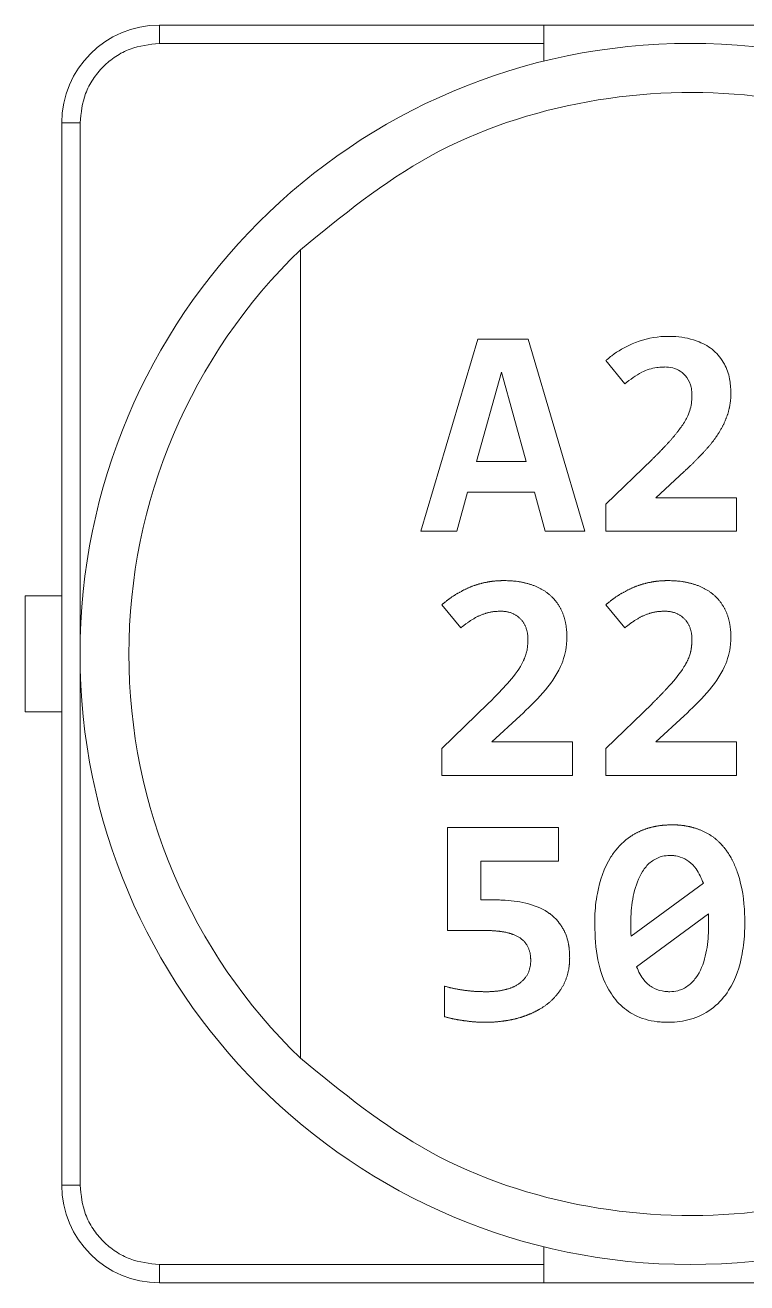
# Model space of a CAD drawing. Header units: millimetres. Extents: x 71 to 171, y 100 to 128.
# Drawn here: x 113.666 to 114.849, y 102.51 to 104.57 of the extents above; entities that cross this region are included whole.
import ezdxf

# ---------------------------------------------------------------- set-up
doc = ezdxf.new("R2010")
doc.units = ezdxf.units.MM

msp = doc.modelspace()

# ---------------------------------------------------------------- linework, layer by layer
at = {"color": 7, "linetype": 'Continuous', "lineweight": 15}
for p, q in [((114.5162, 104.5702), (113.8862, 104.5702)), ((113.8862, 104.5702), (113.8862, 104.5402)), ((114.5162, 104.5402), (114.5162, 104.5702)), ((114.9962, 104.5702), (114.5162, 104.5702)), ((113.8862, 104.5402), (114.5162, 104.5402)), ((114.5162, 104.5109), (114.5162, 104.5402)), ((113.7262, 104.4102), (113.7262, 102.6702)), ((113.7562, 104.4102), (113.7262, 104.4102)), ((113.7562, 103.5402), (113.7562, 104.4102)), ((114.1173, 102.8782), (114.1173, 104.2021)), ((114.315, 103.7414), (114.4083, 104.0558)), ((114.4083, 104.0558), (114.4909, 104.0558)), ((114.4909, 104.0558), (114.5838, 103.7414)), ((114.6493, 103.9829), (114.618, 104.0207)), ((114.4471, 104.0019), (114.4058, 103.8553)), ((114.4873, 103.8553), (114.4471, 104.0019)), ((114.4058, 103.8553), (114.4873, 103.8553)), ((114.618, 103.7853), (114.6938, 103.8587)), ((114.7464, 103.8389), (114.7, 103.7961)), ((114.3915, 103.8052), (114.3736, 103.7414)), ((114.501, 103.8052), (114.3915, 103.8052)), ((114.5185, 103.7414), (114.501, 103.8052)), ((114.618, 103.7414), (114.618, 103.7853)), ((114.7, 103.7961), (114.8322, 103.7961)), ((114.8322, 103.7961), (114.8322, 103.7414)), ((114.3736, 103.7414), (114.315, 103.7414)), ((114.5838, 103.7414), (114.5185, 103.7414)), ((114.8322, 103.7414), (114.618, 103.7414)), ((113.6662, 103.4452), (113.6662, 103.6352)), ((113.6662, 103.6352), (113.7262, 103.6352)), ((114.3805, 103.5829), (114.3492, 103.6207)), ((114.6493, 103.5829), (114.618, 103.6207)), ((113.7562, 102.6702), (113.7562, 103.5402)), ((114.3492, 103.3853), (114.4249, 103.4587)), ((114.618, 103.3853), (114.6938, 103.4587)), ((113.6662, 103.4452), (113.7262, 103.4452)), ((114.4775, 103.4389), (114.4312, 103.3961)), ((114.7464, 103.4389), (114.7, 103.3961)), ((114.4312, 103.3961), (114.5633, 103.3961)), ((114.5633, 103.3961), (114.5633, 103.3414)), ((114.7, 103.3961), (114.8322, 103.3961)), ((114.8322, 103.3961), (114.8322, 103.3414)), ((114.3492, 103.3414), (114.3492, 103.3853)), ((114.618, 103.3414), (114.618, 103.3853)), ((114.5633, 103.3414), (114.3492, 103.3414)), ((114.8322, 103.3414), (114.618, 103.3414)), ((114.3583, 103.0872), (114.3583, 103.2558)), ((114.3583, 103.2558), (114.5405, 103.2558)), ((114.5405, 103.2558), (114.5405, 103.2011)), ((114.5405, 103.2011), (114.413, 103.2011)), ((114.413, 103.2011), (114.413, 103.1373)), ((114.778, 103.1647), (114.6595, 103.0781)), ((114.413, 103.1373), (114.4359, 103.1373)), ((114.6684, 103.028), (114.7861, 103.1146)), ((114.4202, 103.0872), (114.3583, 103.0872)), ((114.3537, 102.946), (114.3537, 102.9961)), ((113.7262, 102.6702), (113.7562, 102.6702)), ((114.5162, 102.5402), (114.5162, 102.5694)), ((114.5162, 102.5402), (113.8862, 102.5402)), ((113.8862, 102.5402), (113.8862, 102.5102)), ((114.5162, 102.5102), (114.5162, 102.5402)), ((113.8862, 102.5102), (114.5162, 102.5102)), ((114.5162, 102.5102), (114.9962, 102.5102))]:
    msp.add_line(p, q, dxfattribs=at)
msp.add_circle((114.7562, 103.5402), 1, dxfattribs=at)
for centre, radius, start, end in [((113.8862, 104.4102), 0.16, 90, 180), ((114.7562, 103.5402), 0.92, 133.983, 226.017), ((113.8862, 102.6702), 0.16, 180, 270)]:
    msp.add_arc(centre, radius, start, end, dxfattribs=at)
for points, knots in [([(113.7562, 104.4102), (113.7579, 104.4265), (113.7606, 104.4517), (113.7768, 104.482), (113.7936, 104.5027), (113.8143, 104.5195), (113.8446, 104.5357), (113.8698, 104.5384), (113.8862, 104.5402)], [0, 0, 0, 0, 0.239443, 0.369458, 0.5, 0.630015, 0.760557, 1, 1, 1, 1]), ([(114.1173, 104.2021), (114.1854, 104.2578), (114.3248, 104.3715), (114.5869, 104.4576), (114.8599, 104.4677), (115.1207, 104.3985), (115.3516, 104.2589), (115.5339, 104.0555), (115.6539, 103.8071), (115.6689, 103.6278), (115.6762, 103.5402)], [0, 0, 0, 0, 0.1222914, 0.25, 0.3777086, 0.5, 0.6222914, 0.75, 0.8777086, 1, 1, 1, 1]), ([(114.618, 104.0207), (114.6182, 104.0208), (114.6189, 104.0215), (114.6222, 104.0242), (114.6353, 104.0349), (114.6633, 104.0512), (114.696, 104.0599), (114.7162, 104.0603), (114.7203, 104.0604)], [0, 0, 0, 0, 0.005363, 0.026816, 0.112639, 0.458508, 0.889708, 1, 1, 1, 1]), ([(114.7203, 104.0604), (114.7205, 104.0604), (114.7215, 104.0604), (114.7257, 104.0603), (114.7426, 104.0597), (114.7681, 104.0545), (114.796, 104.0384), (114.8133, 104.0165), (114.8219, 103.9921), (114.8227, 103.976), (114.823, 103.9685)], [0, 0, 0, 0, 0.003852, 0.01926, 0.080905, 0.330073, 0.509747, 0.690289, 0.85521, 1, 1, 1, 1]), ([(114.7143, 104.0103), (114.7141, 104.0102), (114.7131, 104.0102), (114.7089, 104.0101), (114.6963, 104.0092), (114.674, 104.0019), (114.6582, 103.9897), (114.6493, 103.9829)], [0, 0, 0, 0, 0.008342, 0.041711, 0.175298, 0.535402, 1, 1, 1, 1]), ([(114.7593, 103.9646), (114.7592, 103.9648), (114.7592, 103.9658), (114.759, 103.97), (114.7579, 103.9797), (114.7522, 103.993), (114.7409, 104.0038), (114.7278, 104.0094), (114.7188, 104.01), (114.7143, 104.0103)], [0, 0, 0, 0, 0.008354, 0.041771, 0.175846, 0.416297, 0.627319, 0.813706, 1, 1, 1, 1]), ([(114.823, 103.9685), (114.823, 103.9683), (114.823, 103.9673), (114.823, 103.9655), (114.823, 103.9631), (114.8229, 103.9607), (114.8227, 103.9583), (114.8225, 103.9559), (114.8222, 103.9535), (114.8219, 103.9511), (114.8215, 103.9487), (114.8211, 103.9464), (114.8208, 103.9444), (114.8204, 103.9424), (114.8199, 103.9405), (114.8193, 103.9382), (114.8187, 103.9359), (114.8181, 103.934), (114.8175, 103.932), (114.8168, 103.9302), (114.816, 103.9279), (114.8153, 103.926), (114.8146, 103.9242), (114.8138, 103.9223), (114.8128, 103.9201), (114.8118, 103.9179), (114.8108, 103.9158), (114.8099, 103.914), (114.809, 103.9122), (114.808, 103.9105), (114.8068, 103.9084), (114.8056, 103.9063), (114.8044, 103.9042), (114.8032, 103.9022), (114.8019, 103.9001), (114.8008, 103.8985), (114.7997, 103.8968), (114.7985, 103.8952), (114.7971, 103.8932), (114.7957, 103.8913), (114.7943, 103.8894), (114.7928, 103.8875), (114.7913, 103.8856), (114.7898, 103.8837), (114.7883, 103.8818), (114.7868, 103.88), (114.7852, 103.8782), (114.7836, 103.8764), (114.782, 103.8746), (114.7804, 103.8728), (114.7782, 103.8705), (114.776, 103.8681), (114.7738, 103.8658), (114.7721, 103.8641), (114.7705, 103.8624), (114.7688, 103.8606), (114.7666, 103.8583), (114.7643, 103.8561), (114.7621, 103.8538), (114.7604, 103.8521), (114.7586, 103.8505), (114.7569, 103.8488), (114.7551, 103.8472), (114.7537, 103.8458), (114.7525, 103.8447), (114.7514, 103.8436), (114.7502, 103.8425), (114.749, 103.8414), (114.7479, 103.8403), (114.747, 103.8394), (114.7464, 103.8389)], [0, 0, 0, 0, 0.003859, 0.019296, 0.034733, 0.050171, 0.06561, 0.081048, 0.096486, 0.111923, 0.12736, 0.142798, 0.158236, 0.165955, 0.181393, 0.196831, 0.21227, 0.227707, 0.235426, 0.250863, 0.266301, 0.281739, 0.289457, 0.304895, 0.320333, 0.33577, 0.351208, 0.366646, 0.374364, 0.389802, 0.405239, 0.420676, 0.436114, 0.451551, 0.466988, 0.482426, 0.490144, 0.505582, 0.52102, 0.536457, 0.551894, 0.567331, 0.582768, 0.598205, 0.613643, 0.62908, 0.644517, 0.659954, 0.675392, 0.690829, 0.706266, 0.73714, 0.752577, 0.768014, 0.783451, 0.798888, 0.814325, 0.8452, 0.860637, 0.876074, 0.891511, 0.906948, 0.922385, 0.937822, 0.94554, 0.953259, 0.968696, 0.976414, 0.984133, 1, 1, 1, 1]), ([(114.6938, 103.8587), (114.6939, 103.8589), (114.6946, 103.8596), (114.6956, 103.8606), (114.6971, 103.862), (114.6982, 103.8631), (114.6996, 103.8645), (114.7008, 103.8656), (114.7022, 103.867), (114.7033, 103.8681), (114.7047, 103.8696), (114.7058, 103.8707), (114.7069, 103.8719), (114.7081, 103.873), (114.7092, 103.8742), (114.7103, 103.8753), (114.7114, 103.8765), (114.7127, 103.8779), (114.7144, 103.8797), (114.716, 103.8814), (114.7182, 103.8838), (114.7204, 103.8861), (114.7226, 103.8885), (114.7242, 103.8903), (114.7257, 103.8921), (114.7273, 103.8939), (114.7289, 103.8957), (114.7304, 103.8976), (114.7319, 103.8994), (114.7334, 103.9013), (114.7349, 103.9032), (114.7364, 103.9051), (114.7378, 103.907), (114.739, 103.9086), (114.7407, 103.9108), (114.7456, 103.9177), (114.754, 103.9314), (114.7588, 103.9493), (114.7591, 103.9609), (114.7593, 103.9646)], [0, 0, 0, 0, 0.004685, 0.023424, 0.032794, 0.051533, 0.060903, 0.079642, 0.089011, 0.107751, 0.11712, 0.13586, 0.145229, 0.154599, 0.173338, 0.182708, 0.192077, 0.210817, 0.229556, 0.248295, 0.267034, 0.304513, 0.323253, 0.341992, 0.360731, 0.379471, 0.39821, 0.41695, 0.435689, 0.454429, 0.473168, 0.491907, 0.510647, 0.529386, 0.538756, 0.576237, 0.726624, 0.913441, 1, 1, 1, 1]), ([(114.3492, 103.6207), (114.3493, 103.6208), (114.3501, 103.6215), (114.3512, 103.6224), (114.3527, 103.6237), (114.3539, 103.6247), (114.3555, 103.6259), (114.3568, 103.6269), (114.358, 103.6279), (114.3593, 103.6289), (114.3606, 103.6298), (114.3622, 103.631), (114.3635, 103.632), (114.3648, 103.6329), (114.3661, 103.6338), (114.3674, 103.6347), (114.3691, 103.6358), (114.3705, 103.6366), (114.3722, 103.6377), (114.3735, 103.6385), (114.3749, 103.6393), (114.3763, 103.6401), (114.3777, 103.6409), (114.3795, 103.6418), (114.3809, 103.6426), (114.3826, 103.6435), (114.3841, 103.6443), (114.3855, 103.645), (114.3869, 103.6457), (114.3884, 103.6464), (114.3902, 103.6472), (114.3916, 103.6479), (114.3935, 103.6487), (114.3949, 103.6493), (114.3968, 103.6501), (114.3983, 103.6507), (114.4001, 103.6514), (114.4016, 103.652), (114.4031, 103.6525), (114.4047, 103.653), (114.4062, 103.6535), (114.4081, 103.6541), (114.4096, 103.6546), (114.4115, 103.6551), (114.4131, 103.6556), (114.415, 103.6561), (114.4166, 103.6564), (114.4185, 103.6569), (114.4201, 103.6572), (114.4221, 103.6576), (114.4236, 103.6579), (114.4256, 103.6583), (114.4272, 103.6585), (114.4291, 103.6588), (114.4307, 103.6591), (114.4327, 103.6593), (114.4343, 103.6595), (114.4363, 103.6597), (114.4379, 103.6598), (114.4399, 103.66), (114.4415, 103.6601), (114.4435, 103.6602), (114.4451, 103.6602), (114.4471, 103.6603), (114.4491, 103.6603), (114.4507, 103.6604), (114.4515, 103.6604)], [0, 0, 0, 0, 0.005347, 0.026736, 0.037431, 0.05882, 0.069515, 0.090904, 0.101599, 0.112294, 0.133684, 0.144378, 0.165768, 0.176463, 0.187158, 0.208547, 0.219242, 0.240632, 0.251327, 0.272716, 0.283411, 0.294106, 0.315495, 0.32619, 0.34758, 0.358274, 0.379664, 0.390359, 0.401053, 0.422443, 0.433138, 0.454527, 0.465222, 0.486612, 0.497306, 0.518696, 0.529391, 0.550781, 0.561475, 0.57217, 0.59356, 0.604255, 0.625645, 0.63634, 0.65773, 0.668425, 0.689815, 0.70051, 0.721899, 0.732594, 0.753984, 0.764678, 0.786068, 0.796763, 0.818153, 0.828848, 0.850238, 0.860932, 0.882323, 0.893018, 0.914407, 0.925102, 0.946492, 0.957186, 0.978593, 1, 1, 1, 1]), ([(114.4515, 103.6604), (114.4517, 103.6604), (114.4527, 103.6604), (114.4553, 103.6603), (114.4585, 103.6602), (114.4617, 103.6601), (114.4641, 103.6599), (114.4665, 103.6597), (114.4696, 103.6594), (114.4728, 103.659), (114.476, 103.6585), (114.4784, 103.6581), (114.4807, 103.6577), (114.4831, 103.6572), (114.4854, 103.6567), (114.4877, 103.6561), (114.4901, 103.6555), (114.4924, 103.6548), (114.4947, 103.6541), (114.4969, 103.6534), (114.4992, 103.6526), (114.5014, 103.6517), (114.5037, 103.6508), (114.5059, 103.6498), (114.508, 103.6488), (114.5102, 103.6477), (114.5123, 103.6466), (114.5144, 103.6454), (114.5164, 103.6441), (114.5184, 103.6428), (114.5204, 103.6415), (114.5223, 103.64), (114.5239, 103.6388), (114.5254, 103.6375), (114.527, 103.6362), (114.5287, 103.6346), (114.5304, 103.6329), (114.5321, 103.6312), (114.5334, 103.6297), (114.5348, 103.6282), (114.536, 103.6266), (114.5375, 103.6247), (114.5389, 103.6228), (114.5402, 103.6208), (114.5415, 103.6187), (114.5427, 103.6167), (114.5436, 103.6149), (114.5446, 103.6131), (114.5454, 103.6113), (114.5464, 103.6092), (114.5474, 103.6069), (114.5483, 103.6047), (114.5491, 103.6025), (114.5498, 103.6002), (114.5505, 103.5979), (114.5511, 103.5955), (114.5517, 103.5932), (114.5521, 103.5909), (114.553, 103.5861), (114.554, 103.5787), (114.5542, 103.572), (114.5542, 103.5685)], [0, 0, 0, 0, 0.003838, 0.019189, 0.049892, 0.065244, 0.080596, 0.095948, 0.1113, 0.142006, 0.157358, 0.17271, 0.188062, 0.203413, 0.218765, 0.234117, 0.249469, 0.264821, 0.280173, 0.295525, 0.310878, 0.32623, 0.341582, 0.356935, 0.372287, 0.38764, 0.402992, 0.418345, 0.433698, 0.449051, 0.464403, 0.479756, 0.495109, 0.502785, 0.518138, 0.533491, 0.548844, 0.564197, 0.57955, 0.587226, 0.602579, 0.617933, 0.633286, 0.648639, 0.663993, 0.679345, 0.694698, 0.702374, 0.717727, 0.733079, 0.748432, 0.763784, 0.779137, 0.79449, 0.809843, 0.825196, 0.840549, 0.855901, 0.871253, 0.932722, 1, 1, 1, 1]), ([(114.618, 103.6207), (114.6182, 103.6208), (114.6189, 103.6215), (114.62, 103.6224), (114.6215, 103.6237), (114.6228, 103.6247), (114.6243, 103.6259), (114.6256, 103.6269), (114.6268, 103.6279), (114.6281, 103.6289), (114.6294, 103.6298), (114.631, 103.631), (114.6323, 103.632), (114.6336, 103.6329), (114.6349, 103.6338), (114.6363, 103.6347), (114.638, 103.6358), (114.6393, 103.6366), (114.641, 103.6377), (114.6424, 103.6385), (114.6438, 103.6393), (114.6451, 103.6401), (114.6465, 103.6409), (114.6483, 103.6418), (114.6497, 103.6426), (114.6515, 103.6435), (114.6529, 103.6443), (114.6543, 103.645), (114.6558, 103.6457), (114.6572, 103.6464), (114.659, 103.6472), (114.6605, 103.6479), (114.6623, 103.6487), (114.6638, 103.6493), (114.6656, 103.6501), (114.6671, 103.6507), (114.669, 103.6514), (114.6705, 103.652), (114.672, 103.6525), (114.6735, 103.653), (114.675, 103.6535), (114.6769, 103.6541), (114.6784, 103.6546), (114.6804, 103.6551), (114.6819, 103.6556), (114.6839, 103.6561), (114.6854, 103.6564), (114.6874, 103.6569), (114.6889, 103.6572), (114.6909, 103.6576), (114.6925, 103.6579), (114.6944, 103.6583), (114.696, 103.6585), (114.698, 103.6588), (114.6996, 103.6591), (114.7015, 103.6593), (114.7031, 103.6595), (114.7051, 103.6597), (114.7067, 103.6598), (114.7087, 103.66), (114.7103, 103.6601), (114.7123, 103.6602), (114.7139, 103.6602), (114.7159, 103.6603), (114.7179, 103.6603), (114.7195, 103.6604), (114.7203, 103.6604)], [0, 0, 0, 0, 0.0053473, 0.0267365, 0.0374311, 0.0588204, 0.069515, 0.0909045, 0.1015991, 0.1122938, 0.1336837, 0.1443784, 0.1657683, 0.176463, 0.1871576, 0.2085475, 0.2192421, 0.2406319, 0.2513266, 0.2727163, 0.283411, 0.2941056, 0.3154954, 0.32619, 0.3475797, 0.3582743, 0.379664, 0.3903586, 0.4010533, 0.422443, 0.4331376, 0.4545273, 0.465222, 0.4866117, 0.4973064, 0.5186962, 0.5293908, 0.5507808, 0.5614755, 0.5721702, 0.5935603, 0.604255, 0.6256453, 0.6363401, 0.6577302, 0.6684249, 0.6898149, 0.7005096, 0.7218994, 0.732594, 0.7539837, 0.7646784, 0.7860682, 0.7967629, 0.8181528, 0.8288475, 0.8502377, 0.8609325, 0.8823228, 0.8930176, 0.9144074, 0.9251021, 0.9464916, 0.9571862, 0.9785929, 1, 1, 1, 1]), ([(114.7203, 103.6604), (114.7205, 103.6604), (114.7215, 103.6604), (114.7241, 103.6603), (114.7273, 103.6602), (114.7305, 103.6601), (114.7329, 103.6599), (114.7353, 103.6597), (114.7385, 103.6594), (114.7417, 103.659), (114.7448, 103.6585), (114.7472, 103.6581), (114.7495, 103.6577), (114.7519, 103.6572), (114.7542, 103.6567), (114.7566, 103.6561), (114.7589, 103.6555), (114.7612, 103.6548), (114.7635, 103.6541), (114.7658, 103.6534), (114.768, 103.6526), (114.7703, 103.6517), (114.7725, 103.6508), (114.7747, 103.6498), (114.7769, 103.6488), (114.779, 103.6477), (114.7811, 103.6466), (114.7832, 103.6454), (114.7853, 103.6441), (114.7873, 103.6428), (114.7892, 103.6415), (114.7912, 103.64), (114.7927, 103.6388), (114.7943, 103.6375), (114.7958, 103.6362), (114.7976, 103.6346), (114.7993, 103.6329), (114.8009, 103.6312), (114.8023, 103.6297), (114.8036, 103.6282), (114.8049, 103.6266), (114.8063, 103.6247), (114.8077, 103.6228), (114.809, 103.6208), (114.8103, 103.6187), (114.8115, 103.6167), (114.8125, 103.6149), (114.8134, 103.6131), (114.8143, 103.6113), (114.8153, 103.6092), (114.8162, 103.6069), (114.8171, 103.6047), (114.8179, 103.6025), (114.8187, 103.6002), (114.8193, 103.5979), (114.8199, 103.5955), (114.8205, 103.5932), (114.821, 103.5909), (114.8214, 103.5885), (114.8222, 103.5838), (114.8229, 103.5771), (114.823, 103.5712), (114.823, 103.5685)], [0, 0, 0, 0, 0.003838, 0.019189, 0.049892, 0.065244, 0.080596, 0.095948, 0.111299, 0.142006, 0.157357, 0.172709, 0.188061, 0.203413, 0.218764, 0.234116, 0.249468, 0.26482, 0.280172, 0.295524, 0.310876, 0.326228, 0.341581, 0.356933, 0.372285, 0.387638, 0.40299, 0.418343, 0.433696, 0.449049, 0.464401, 0.479754, 0.495107, 0.502783, 0.518136, 0.533489, 0.548842, 0.564195, 0.579548, 0.587224, 0.602577, 0.61793, 0.633283, 0.648637, 0.66399, 0.679343, 0.694695, 0.702371, 0.717723, 0.733076, 0.748428, 0.763781, 0.779134, 0.794487, 0.80984, 0.825193, 0.840545, 0.855897, 0.871249, 0.886601, 0.948083, 1, 1, 1, 1]), ([(114.4455, 103.6103), (114.4453, 103.6102), (114.4443, 103.6102), (114.4425, 103.6101), (114.4401, 103.61), (114.4377, 103.6099), (114.4353, 103.6097), (114.4329, 103.6094), (114.4306, 103.609), (114.4282, 103.6086), (114.4259, 103.608), (114.4235, 103.6075), (114.4216, 103.6069), (114.4197, 103.6063), (114.4178, 103.6056), (114.4156, 103.6048), (114.4133, 103.6039), (114.4111, 103.6029), (114.4093, 103.6021), (114.4075, 103.6012), (114.4057, 103.6003), (114.4036, 103.5992), (114.4015, 103.598), (114.3995, 103.5968), (114.3974, 103.5955), (114.3954, 103.5942), (114.3937, 103.5931), (114.3921, 103.592), (114.3905, 103.5908), (114.3885, 103.5894), (114.3866, 103.5879), (114.3847, 103.5864), (114.3827, 103.5848), (114.3813, 103.5836), (114.3805, 103.5829)], [0, 0, 0, 0, 0.008318, 0.041591, 0.074865, 0.10814, 0.141416, 0.174693, 0.20797, 0.241247, 0.274525, 0.307802, 0.341079, 0.357716, 0.390993, 0.42427, 0.457546, 0.490821, 0.524096, 0.540732, 0.574008, 0.607283, 0.640558, 0.673833, 0.707107, 0.740381, 0.773655, 0.790292, 0.823566, 0.856841, 0.890116, 0.92339, 0.956664, 1, 1, 1, 1]), ([(114.4904, 103.5646), (114.4904, 103.5648), (114.4904, 103.5658), (114.4903, 103.5676), (114.4901, 103.57), (114.4899, 103.5724), (114.4895, 103.5748), (114.489, 103.5771), (114.4884, 103.5794), (114.4877, 103.5817), (114.4869, 103.584), (114.4861, 103.5858), (114.4853, 103.5877), (114.4844, 103.5894), (114.4831, 103.5915), (114.482, 103.5931), (114.4808, 103.5947), (114.4795, 103.5963), (114.4778, 103.598), (114.4764, 103.5994), (114.4749, 103.6007), (114.4733, 103.6019), (114.4713, 103.6033), (114.4693, 103.6045), (114.4675, 103.6055), (114.4657, 103.6063), (114.4638, 103.6071), (114.4616, 103.6079), (114.4593, 103.6086), (114.4569, 103.6091), (114.4546, 103.6096), (114.4522, 103.6099), (114.4492, 103.6102), (114.4469, 103.6102), (114.4455, 103.6103)], [0, 0, 0, 0, 0.00832, 0.041599, 0.074881, 0.108167, 0.141459, 0.174751, 0.208041, 0.241329, 0.274615, 0.307905, 0.324546, 0.35784, 0.391137, 0.424433, 0.441074, 0.474368, 0.50766, 0.540954, 0.557595, 0.590891, 0.624187, 0.657483, 0.690777, 0.707418, 0.740711, 0.774003, 0.807294, 0.840583, 0.87387, 0.907159, 0.940452, 1, 1, 1, 1]), ([(114.7143, 103.6103), (114.7141, 103.6102), (114.7131, 103.6102), (114.7113, 103.6101), (114.7089, 103.61), (114.7065, 103.6099), (114.7041, 103.6097), (114.7018, 103.6094), (114.6994, 103.609), (114.697, 103.6086), (114.6947, 103.608), (114.6924, 103.6075), (114.6904, 103.6069), (114.6885, 103.6063), (114.6866, 103.6056), (114.6844, 103.6048), (114.6822, 103.6039), (114.68, 103.6029), (114.6782, 103.6021), (114.6764, 103.6012), (114.6746, 103.6003), (114.6725, 103.5992), (114.6704, 103.598), (114.6683, 103.5968), (114.6663, 103.5955), (114.6642, 103.5942), (114.6626, 103.5931), (114.6609, 103.592), (114.6593, 103.5908), (114.6574, 103.5894), (114.6555, 103.5879), (114.6536, 103.5864), (114.6515, 103.5848), (114.6501, 103.5836), (114.6493, 103.5829)], [0, 0, 0, 0, 0.008318, 0.041591, 0.074865, 0.10814, 0.141416, 0.174693, 0.20797, 0.241247, 0.274525, 0.307802, 0.341079, 0.357716, 0.390993, 0.42427, 0.457546, 0.490821, 0.524096, 0.540732, 0.574008, 0.607283, 0.640558, 0.673833, 0.707107, 0.740381, 0.773655, 0.790292, 0.823566, 0.856841, 0.890116, 0.92339, 0.956664, 1, 1, 1, 1]), ([(114.7593, 103.5646), (114.7592, 103.5648), (114.7592, 103.5658), (114.7591, 103.5676), (114.759, 103.57), (114.7587, 103.5724), (114.7584, 103.5748), (114.7579, 103.5771), (114.7573, 103.5794), (114.7565, 103.5817), (114.7557, 103.584), (114.755, 103.5858), (114.7541, 103.5877), (114.7532, 103.5894), (114.752, 103.5915), (114.7508, 103.5931), (114.7496, 103.5947), (114.7483, 103.5963), (114.7467, 103.598), (114.7452, 103.5994), (114.7437, 103.6007), (114.7421, 103.6019), (114.7402, 103.6033), (114.7381, 103.6045), (114.7363, 103.6055), (114.7345, 103.6063), (114.7327, 103.6071), (114.7304, 103.6079), (114.7281, 103.6086), (114.7258, 103.6091), (114.7234, 103.6096), (114.721, 103.6099), (114.718, 103.6102), (114.7158, 103.6102), (114.7143, 103.6103)], [0, 0, 0, 0, 0.00832, 0.041599, 0.074881, 0.108167, 0.141459, 0.174751, 0.208041, 0.241329, 0.274615, 0.307905, 0.324546, 0.35784, 0.391137, 0.424433, 0.441074, 0.474368, 0.50766, 0.540954, 0.557595, 0.590891, 0.624187, 0.657483, 0.690777, 0.707418, 0.740711, 0.774003, 0.807294, 0.840583, 0.87387, 0.907159, 0.940452, 1, 1, 1, 1]), ([(114.4249, 103.4587), (114.4251, 103.4589), (114.4258, 103.4596), (114.4288, 103.4625), (114.4408, 103.4743), (114.4608, 103.4956), (114.4773, 103.517), (114.4834, 103.5301), (114.4841, 103.5315), (114.4847, 103.5329), (114.4855, 103.5349), (114.4863, 103.5372), (114.4873, 103.5401), (114.4879, 103.5424), (114.4886, 103.5454), (114.4891, 103.5478), (114.4895, 103.5508), (114.4898, 103.5532), (114.49, 103.5563), (114.4902, 103.5587), (114.4903, 103.5617), (114.4904, 103.5635), (114.4904, 103.5646)], [0, 0, 0, 0, 0.004683, 0.023416, 0.098347, 0.398258, 0.708655, 0.722927, 0.737198, 0.744334, 0.758605, 0.787155, 0.801427, 0.829981, 0.844253, 0.872804, 0.887076, 0.915624, 0.929896, 0.95844, 0.972711, 1, 1, 1, 1]), ([(114.5542, 103.5685), (114.5542, 103.5683), (114.5542, 103.5673), (114.5541, 103.5631), (114.5533, 103.5466), (114.5442, 103.5141), (114.5158, 103.4751), (114.4903, 103.451), (114.4775, 103.4389)], [0, 0, 0, 0, 0.0038688, 0.019344, 0.0812879, 0.3219345, 0.6589939, 1, 1, 1, 1]), ([(114.6938, 103.4587), (114.6939, 103.4589), (114.6946, 103.4596), (114.6956, 103.4606), (114.6971, 103.462), (114.6982, 103.4631), (114.6996, 103.4645), (114.7008, 103.4656), (114.7022, 103.467), (114.7033, 103.4681), (114.7047, 103.4696), (114.7058, 103.4707), (114.7069, 103.4719), (114.7081, 103.473), (114.7092, 103.4742), (114.7103, 103.4753), (114.7114, 103.4765), (114.7127, 103.4779), (114.7144, 103.4797), (114.7177, 103.4832), (114.7291, 103.4955), (114.7397, 103.5085), (114.747, 103.5204), (114.7479, 103.5218), (114.7488, 103.5233), (114.7496, 103.5248), (114.7504, 103.5263), (114.7512, 103.5278), (114.7519, 103.5293), (114.7526, 103.5308), (114.7535, 103.5329), (114.7544, 103.535), (114.7553, 103.5376), (114.7562, 103.5403), (114.7569, 103.5431), (114.7575, 103.5458), (114.7579, 103.5481), (114.7583, 103.5509), (114.7586, 103.5531), (114.7589, 103.5559), (114.759, 103.5582), (114.7591, 103.5613), (114.7592, 103.5632), (114.7593, 103.5646)], [0, 0, 0, 0, 0.004681, 0.023405, 0.032767, 0.051491, 0.060854, 0.079578, 0.08894, 0.107664, 0.117026, 0.135751, 0.145113, 0.154475, 0.173199, 0.182561, 0.191923, 0.210647, 0.229371, 0.248096, 0.322995, 0.62341, 0.636635, 0.649861, 0.663086, 0.676312, 0.689537, 0.702763, 0.715989, 0.729215, 0.742441, 0.768896, 0.782122, 0.808582, 0.835042, 0.848269, 0.874726, 0.887952, 0.914408, 0.927634, 0.954087, 0.967312, 1, 1, 1, 1]), ([(114.823, 103.5685), (114.823, 103.5683), (114.823, 103.5673), (114.823, 103.5631), (114.8221, 103.5466), (114.813, 103.5141), (114.7847, 103.4751), (114.7592, 103.451), (114.7464, 103.4389)], [0, 0, 0, 0, 0.003869, 0.019344, 0.081288, 0.321934, 0.658994, 1, 1, 1, 1]), ([(115.6762, 103.5402), (115.6689, 103.4525), (115.6539, 103.2732), (115.5339, 103.0248), (115.3516, 102.8214), (115.1207, 102.6818), (114.8599, 102.6126), (114.5869, 102.6227), (114.3248, 102.7088), (114.1854, 102.8225), (114.1173, 102.8782)], [0, 0, 0, 0, 0.1222914, 0.25, 0.3777086, 0.5, 0.6222914, 0.75, 0.8777086, 1, 1, 1, 1]), ([(114.5998, 103.0972), (114.5998, 103.0974), (114.5998, 103.0984), (114.5999, 103.1026), (114.6002, 103.1194), (114.6039, 103.1565), (114.616, 103.1929), (114.6368, 103.2232), (114.6484, 103.2346), (114.6598, 103.2421), (114.6611, 103.2429), (114.6627, 103.2439), (114.664, 103.2447), (114.6653, 103.2454), (114.6667, 103.2462), (114.668, 103.2469), (114.6697, 103.2478), (114.6711, 103.2485), (114.6725, 103.2491), (114.6738, 103.2498), (114.6752, 103.2504), (114.677, 103.2512), (114.6784, 103.2517), (114.6802, 103.2524), (114.6816, 103.253), (114.6831, 103.2535), (114.6845, 103.254), (114.686, 103.2545), (114.6878, 103.255), (114.6893, 103.2554), (114.6911, 103.256), (114.6926, 103.2563), (114.6945, 103.2568), (114.696, 103.2571), (114.6978, 103.2575), (114.6993, 103.2578), (114.7012, 103.2582), (114.7027, 103.2585), (114.7046, 103.2588), (114.7061, 103.259), (114.708, 103.2592), (114.7095, 103.2594), (114.7114, 103.2596), (114.713, 103.2598), (114.7149, 103.2599), (114.7168, 103.26), (114.7187, 103.2601), (114.7206, 103.2602), (114.7221, 103.2602), (114.7242, 103.2603), (114.7255, 103.2603), (114.7264, 103.2604)], [0, 0, 0, 0, 0.002575, 0.012876, 0.05408, 0.21932, 0.493122, 0.532568, 0.692465, 0.697393, 0.707247, 0.712175, 0.722029, 0.726957, 0.731884, 0.741739, 0.746666, 0.756521, 0.761448, 0.766375, 0.77623, 0.781158, 0.791013, 0.79594, 0.805795, 0.810722, 0.815649, 0.825504, 0.830431, 0.840286, 0.845213, 0.855068, 0.859995, 0.86985, 0.874777, 0.884632, 0.889559, 0.899414, 0.904341, 0.914196, 0.919123, 0.928978, 0.933905, 0.94376, 0.948687, 0.958542, 0.968397, 0.973324, 0.983178, 0.988105, 1, 1, 1, 1]), ([(114.7264, 103.2604), (114.7266, 103.2604), (114.7276, 103.2603), (114.729, 103.2603), (114.7306, 103.2603), (114.7322, 103.2602), (114.7338, 103.2601), (114.7354, 103.2601), (114.737, 103.26), (114.7386, 103.2599), (114.7402, 103.2597), (114.7418, 103.2596), (114.7434, 103.2594), (114.745, 103.2592), (114.7462, 103.259), (114.7478, 103.2588), (114.7493, 103.2585), (114.7509, 103.2582), (114.7525, 103.2579), (114.754, 103.2576), (114.7556, 103.2572), (114.7568, 103.257), (114.7583, 103.2566), (114.7599, 103.2562), (114.7614, 103.2558), (114.763, 103.2553), (114.7649, 103.2547), (114.7672, 103.254), (114.7702, 103.2529), (114.7732, 103.2518), (114.7761, 103.2505), (114.7783, 103.2495), (114.7812, 103.2482), (114.784, 103.2467), (114.7868, 103.2451), (114.7888, 103.2438), (114.7915, 103.2421), (114.7941, 103.2402), (114.7967, 103.2383), (114.7985, 103.2367), (114.8009, 103.2346), (114.803, 103.2327), (114.8047, 103.231), (114.8055, 103.2302), (114.8067, 103.229), (114.8077, 103.2279), (114.8088, 103.2267), (114.8096, 103.2258), (114.8107, 103.2246), (114.8117, 103.2234), (114.8127, 103.2221), (114.8137, 103.2209), (114.8147, 103.2196), (114.8156, 103.2183), (114.8165, 103.217), (114.8175, 103.2157), (114.8184, 103.2143), (114.8192, 103.213), (114.8201, 103.2117), (114.8211, 103.21), (114.822, 103.2086), (114.8228, 103.2072), (114.8235, 103.2058), (114.8243, 103.2044), (114.8256, 103.2019), (114.8294, 103.1944), (114.8407, 103.1658), (114.8454, 103.1318), (114.8458, 103.1046), (114.8458, 103.1)], [0, 0, 0, 0, 0.00265, 0.013252, 0.018553, 0.023854, 0.034456, 0.039757, 0.045059, 0.055661, 0.060962, 0.066263, 0.076866, 0.082167, 0.087468, 0.092769, 0.103371, 0.108672, 0.113973, 0.124576, 0.129877, 0.135178, 0.140479, 0.151081, 0.156382, 0.161683, 0.172286, 0.182888, 0.193491, 0.2147, 0.225303, 0.235906, 0.246508, 0.267718, 0.278321, 0.288924, 0.299527, 0.320739, 0.331342, 0.341945, 0.352548, 0.373758, 0.379059, 0.38436, 0.389661, 0.400263, 0.405565, 0.410866, 0.416167, 0.426769, 0.43207, 0.437371, 0.447974, 0.453275, 0.458576, 0.469179, 0.47448, 0.479781, 0.490383, 0.495684, 0.506287, 0.511588, 0.516889, 0.527491, 0.532792, 0.554, 0.638971, 0.939448, 1, 1, 1, 1]), ([(114.659, 103.0972), (114.659, 103.0974), (114.659, 103.0984), (114.6591, 103.1026), (114.6593, 103.1194), (114.6627, 103.1483), (114.6735, 103.1792), (114.6898, 103.1993), (114.7022, 103.2063), (114.7134, 103.2097), (114.7188, 103.21), (114.7229, 103.2103)], [0, 0, 0, 0, 0.004175, 0.020873, 0.087669, 0.355933, 0.626099, 0.756274, 0.887563, 0.915242, 1, 1, 1, 1]), ([(114.7229, 103.2103), (114.7231, 103.2102), (114.7241, 103.2102), (114.7259, 103.2101), (114.7283, 103.21), (114.7331, 103.2095), (114.7423, 103.2075), (114.755, 103.2007), (114.7689, 103.1862), (114.7745, 103.1729), (114.778, 103.1647)], [0, 0, 0, 0, 0.007833, 0.039168, 0.070503, 0.101842, 0.227821, 0.439455, 0.654973, 1, 1, 1, 1]), ([(114.4359, 103.1373), (114.4361, 103.1373), (114.4371, 103.1373), (114.4413, 103.1373), (114.4581, 103.1369), (114.4871, 103.1337), (114.5129, 103.1239), (114.5249, 103.1157), (114.5271, 103.1141), (114.5289, 103.1127), (114.531, 103.111), (114.5326, 103.1095), (114.5345, 103.1076), (114.5361, 103.1061), (114.5379, 103.1041), (114.5393, 103.1024), (114.5411, 103.1003), (114.5427, 103.0981), (114.5443, 103.0959), (114.5458, 103.0936), (114.547, 103.0918), (114.5483, 103.0894), (114.5496, 103.087), (114.5508, 103.0846), (114.5519, 103.0821), (114.5529, 103.0796), (114.5538, 103.077), (114.5546, 103.0744), (114.5554, 103.0718), (114.5561, 103.0691), (114.5565, 103.067), (114.5568, 103.0654), (114.5571, 103.0638), (114.5574, 103.0622), (114.5576, 103.0608), (114.5578, 103.0595), (114.5579, 103.0581), (114.5581, 103.0565), (114.5582, 103.0548), (114.5583, 103.0532), (114.5584, 103.0516), (114.5585, 103.05), (114.5586, 103.0483), (114.5586, 103.0467), (114.5587, 103.0447), (114.5587, 103.0434), (114.5588, 103.0425)], [0, 0, 0, 0, 0.003393, 0.016965, 0.071256, 0.289208, 0.509398, 0.527895, 0.537142, 0.555639, 0.564886, 0.583384, 0.592631, 0.611128, 0.620375, 0.638872, 0.648119, 0.666616, 0.685112, 0.694359, 0.712856, 0.722103, 0.7406, 0.759098, 0.768345, 0.786842, 0.805339, 0.814586, 0.833083, 0.851579, 0.860826, 0.870073, 0.87932, 0.888567, 0.897814, 0.902437, 0.911684, 0.920931, 0.930177, 0.939424, 0.948671, 0.957917, 0.967164, 0.976411, 0.985657, 1, 1, 1, 1]), ([(114.7861, 103.1146), (114.7861, 103.1144), (114.7861, 103.1134), (114.7862, 103.1108), (114.7862, 103.1066), (114.7865, 103.1015), (114.7866, 103.098), (114.7866, 103.0962)], [0, 0, 0, 0, 0.0326504, 0.1632519, 0.4244629, 0.712215, 1, 1, 1, 1]), ([(114.495, 103.038), (114.495, 103.0382), (114.4949, 103.0392), (114.4949, 103.0406), (114.4948, 103.0422), (114.4947, 103.0438), (114.4945, 103.0458), (114.4942, 103.0482), (114.4938, 103.0506), (114.4932, 103.0529), (114.4922, 103.0559), (114.491, 103.0589), (114.4896, 103.0618), (114.4883, 103.0638), (114.487, 103.0658), (114.4856, 103.0678), (114.484, 103.0696), (114.4822, 103.0712), (114.4804, 103.0728), (114.4785, 103.0743), (114.4766, 103.0757), (114.4738, 103.0773), (114.471, 103.0788), (114.468, 103.08), (114.4662, 103.0808), (114.4647, 103.0813), (114.4632, 103.0819), (114.4616, 103.0823), (114.4597, 103.0829), (114.4582, 103.0833), (114.4562, 103.0838), (114.4547, 103.0842), (114.4527, 103.0846), (114.4511, 103.0848), (114.4492, 103.0852), (114.4472, 103.0855), (114.4452, 103.0857), (114.4432, 103.086), (114.4412, 103.0862), (114.4388, 103.0864), (114.4368, 103.0866), (114.4348, 103.0867), (114.4328, 103.0869), (114.4304, 103.087), (114.428, 103.0871), (114.4257, 103.0871), (114.423, 103.0872), (114.4212, 103.0872), (114.4202, 103.0872)], [0, 0, 0, 0, 0.005879, 0.029395, 0.041153, 0.052911, 0.076432, 0.099954, 0.12348, 0.147004, 0.170527, 0.217626, 0.241156, 0.264681, 0.288205, 0.311733, 0.335267, 0.358796, 0.38232, 0.405844, 0.429369, 0.452893, 0.499989, 0.523509, 0.547027, 0.558785, 0.570544, 0.594062, 0.60582, 0.629339, 0.641097, 0.664615, 0.676373, 0.699891, 0.711648, 0.735165, 0.758681, 0.770439, 0.793955, 0.817472, 0.840988, 0.852746, 0.876262, 0.899778, 0.923294, 0.94681, 0.970326, 1, 1, 1, 1]), ([(114.7195, 102.9369), (114.7193, 102.9369), (114.7183, 102.9369), (114.7141, 102.937), (114.6971, 102.9377), (114.6703, 102.944), (114.6412, 102.9635), (114.6178, 102.9949), (114.6019, 103.0407), (114.6005, 103.0777), (114.5998, 103.0972)], [0, 0, 0, 0, 0.002654, 0.013269, 0.05574, 0.227851, 0.369706, 0.511163, 0.74144, 1, 1, 1, 1]), ([(114.6595, 103.0781), (114.6595, 103.0783), (114.6594, 103.0793), (114.6592, 103.0819), (114.659, 103.0859), (114.659, 103.0913), (114.659, 103.095), (114.659, 103.0972)], [0, 0, 0, 0, 0.03142, 0.157102, 0.408546, 0.659942, 1, 1, 1, 1]), ([(114.8458, 103.1), (114.8458, 103.0998), (114.8458, 103.0988), (114.8458, 103.0946), (114.8455, 103.0778), (114.8417, 103.0407), (114.8269, 102.995), (114.7958, 102.9594), (114.7625, 102.9414), (114.7358, 102.9373), (114.7217, 102.9369), (114.7195, 102.9369)], [0, 0, 0, 0, 0.00258, 0.0129, 0.05418, 0.219762, 0.494199, 0.656045, 0.81841, 0.970872, 1, 1, 1, 1]), ([(114.7866, 103.0962), (114.7866, 103.096), (114.7866, 103.095), (114.7865, 103.0908), (114.7862, 103.0739), (114.7827, 103.045), (114.771, 103.0143), (114.7534, 102.9958), (114.7379, 102.9881), (114.7273, 102.9873), (114.7228, 102.987)], [0, 0, 0, 0, 0.0042778, 0.0213889, 0.0898379, 0.364842, 0.6425336, 0.7732294, 0.9046669, 1, 1, 1, 1]), ([(114.5588, 103.0425), (114.5588, 103.0423), (114.5587, 103.0413), (114.5587, 103.0399), (114.5586, 103.0383), (114.5586, 103.0371), (114.5585, 103.0355), (114.5584, 103.0339), (114.5583, 103.0323), (114.5582, 103.0307), (114.558, 103.0287), (114.5576, 103.0256), (114.557, 103.0224), (114.5563, 103.0193), (114.5557, 103.017), (114.5551, 103.0146), (114.5542, 103.0116), (114.5531, 103.0086), (114.552, 103.0056), (114.551, 103.0034), (114.55, 103.0012), (114.549, 102.999), (114.5475, 102.9962), (114.5459, 102.9934), (114.5441, 102.9907), (114.5428, 102.9887), (114.5414, 102.9868), (114.54, 102.9849), (114.5385, 102.983), (114.5364, 102.9805), (114.5343, 102.9781), (114.5321, 102.9758), (114.5304, 102.9741), (114.5287, 102.9724), (114.5269, 102.9708), (114.5245, 102.9687), (114.522, 102.9668), (114.5194, 102.9648), (114.5174, 102.9634), (114.5148, 102.9616), (114.5121, 102.9599), (114.5097, 102.9585), (114.5083, 102.9577), (114.5069, 102.9569), (114.5055, 102.9561), (114.5041, 102.9554), (114.503, 102.9549), (114.5016, 102.9541), (114.5001, 102.9534), (114.4987, 102.9528), (114.4972, 102.9521), (114.4958, 102.9514), (114.4943, 102.9508), (114.4932, 102.9503), (114.4917, 102.9497), (114.4903, 102.9491), (114.4888, 102.9485), (114.4873, 102.948), (114.4858, 102.9474), (114.4843, 102.9469), (114.4827, 102.9464), (114.4812, 102.9459), (114.4797, 102.9454), (114.4782, 102.9449), (114.4766, 102.9445), (114.4747, 102.9439), (114.4732, 102.9435), (114.4716, 102.9431), (114.4701, 102.9427), (114.4685, 102.9423), (114.4666, 102.9419), (114.465, 102.9415), (114.4634, 102.9412), (114.4619, 102.9409), (114.4603, 102.9406), (114.4583, 102.9402), (114.4567, 102.94), (114.4552, 102.9397), (114.4536, 102.9394), (114.452, 102.9392), (114.45, 102.9389), (114.4484, 102.9387), (114.4464, 102.9385), (114.4449, 102.9383), (114.4429, 102.9381), (114.4413, 102.9379), (114.4393, 102.9377), (114.4377, 102.9376), (114.4357, 102.9374), (114.4341, 102.9373), (114.4321, 102.9372), (114.4305, 102.9371), (114.4285, 102.9371), (114.4269, 102.937), (114.4249, 102.937), (114.4233, 102.9369), (114.4212, 102.9369), (114.4198, 102.9369), (114.4189, 102.9369)], [0, 0, 0, 0, 0.003051, 0.015255, 0.021357, 0.027459, 0.033561, 0.045765, 0.051867, 0.057969, 0.070174, 0.082379, 0.106796, 0.119001, 0.131205, 0.14341, 0.155615, 0.180032, 0.192237, 0.204442, 0.216647, 0.228852, 0.241057, 0.265473, 0.277678, 0.289883, 0.302088, 0.314293, 0.326497, 0.338702, 0.363116, 0.375321, 0.387526, 0.39973, 0.411935, 0.42414, 0.448554, 0.460759, 0.472963, 0.485168, 0.509581, 0.521785, 0.527887, 0.533989, 0.546194, 0.552296, 0.558398, 0.564499, 0.576704, 0.582806, 0.588908, 0.601112, 0.607214, 0.613316, 0.619418, 0.631622, 0.637724, 0.643826, 0.65603, 0.662132, 0.668234, 0.680438, 0.68654, 0.692642, 0.704846, 0.710948, 0.723152, 0.729254, 0.735356, 0.74756, 0.753662, 0.765866, 0.771968, 0.77807, 0.790274, 0.796376, 0.80858, 0.814682, 0.820784, 0.832988, 0.83909, 0.851294, 0.857396, 0.8696, 0.875702, 0.887906, 0.894008, 0.906212, 0.912314, 0.924518, 0.93062, 0.942824, 0.948926, 0.96113, 0.967232, 0.979436, 0.985538, 1, 1, 1, 1]), ([(114.4214, 102.987), (114.4216, 102.987), (114.4226, 102.987), (114.4244, 102.987), (114.4268, 102.9871), (114.4292, 102.9871), (114.4316, 102.9873), (114.4336, 102.9874), (114.4355, 102.9876), (114.4375, 102.9878), (114.4395, 102.988), (114.4415, 102.9882), (114.4435, 102.9885), (114.4455, 102.9888), (114.4474, 102.9892), (114.449, 102.9895), (114.451, 102.9899), (114.4525, 102.9903), (114.4541, 102.9907), (114.4556, 102.9911), (114.4572, 102.9915), (114.4591, 102.9921), (114.4606, 102.9926), (114.4621, 102.9931), (114.4636, 102.9937), (114.4651, 102.9943), (114.4665, 102.995), (114.468, 102.9957), (114.4694, 102.9964), (114.4712, 102.9973), (114.4729, 102.9983), (114.4749, 102.9996), (114.4769, 103.001), (114.4794, 103.003), (114.4818, 103.0052), (114.484, 103.0075), (114.4855, 103.0093), (114.487, 103.0112), (114.4883, 103.0132), (114.4896, 103.0153), (114.4907, 103.0174), (114.4917, 103.0196), (114.4928, 103.0226), (114.4936, 103.0257), (114.4942, 103.0288), (114.4946, 103.0312), (114.4949, 103.0343), (114.4949, 103.0366), (114.495, 103.038)], [0, 0, 0, 0, 0.005938, 0.029688, 0.053439, 0.07719, 0.100941, 0.124692, 0.136568, 0.160319, 0.18407, 0.195945, 0.219697, 0.243449, 0.255324, 0.279076, 0.290952, 0.314703, 0.326579, 0.338454, 0.362207, 0.374083, 0.397837, 0.409713, 0.421589, 0.445342, 0.457217, 0.469093, 0.492848, 0.504724, 0.528481, 0.552238, 0.575995, 0.59975, 0.647295, 0.671055, 0.694818, 0.718579, 0.742336, 0.766095, 0.789855, 0.813618, 0.837382, 0.884955, 0.908709, 0.932467, 0.956229, 1, 1, 1, 1]), ([(114.7228, 102.987), (114.7226, 102.987), (114.7216, 102.987), (114.7174, 102.9872), (114.7076, 102.9881), (114.6935, 102.9936), (114.6778, 103.007), (114.6719, 103.0202), (114.6684, 103.028)], [0, 0, 0, 0, 0.008236, 0.041182, 0.173228, 0.411708, 0.652527, 1, 1, 1, 1]), ([(114.3537, 102.9961), (114.3539, 102.996), (114.3549, 102.9958), (114.3566, 102.9953), (114.3585, 102.9947), (114.3605, 102.9942), (114.362, 102.9938), (114.364, 102.9933), (114.3659, 102.9929), (114.3679, 102.9925), (114.3698, 102.9921), (114.3718, 102.9917), (114.3738, 102.9913), (114.3757, 102.991), (114.3777, 102.9906), (114.3801, 102.9902), (114.3824, 102.9899), (114.3848, 102.9895), (114.3872, 102.9892), (114.3892, 102.9889), (114.3912, 102.9887), (114.3931, 102.9885), (114.3955, 102.9882), (114.3979, 102.988), (114.4003, 102.9878), (114.4027, 102.9876), (114.4051, 102.9875), (114.4075, 102.9874), (114.4095, 102.9873), (114.4115, 102.9872), (114.4135, 102.9872), (114.4159, 102.9871), (114.4185, 102.987), (114.4203, 102.987), (114.4214, 102.987)], [0, 0, 0, 0, 0.008763, 0.043815, 0.078868, 0.096394, 0.131448, 0.148974, 0.184027, 0.219079, 0.236605, 0.271658, 0.30671, 0.324236, 0.359289, 0.394341, 0.429394, 0.464446, 0.499498, 0.534551, 0.552077, 0.587129, 0.622182, 0.657234, 0.692287, 0.727339, 0.762392, 0.797444, 0.832496, 0.850022, 0.885075, 0.920127, 0.955179, 1, 1, 1, 1]), ([(114.4189, 102.9369), (114.4187, 102.9369), (114.4177, 102.9369), (114.4159, 102.9369), (114.4139, 102.937), (114.4119, 102.937), (114.4099, 102.9371), (114.4075, 102.9372), (114.4055, 102.9374), (114.4035, 102.9375), (114.4015, 102.9377), (114.3991, 102.9379), (114.3971, 102.9381), (114.3951, 102.9383), (114.3931, 102.9386), (114.3908, 102.9389), (114.3884, 102.9392), (114.3864, 102.9394), (114.3844, 102.9397), (114.3824, 102.94), (114.3801, 102.9403), (114.3777, 102.9407), (114.3757, 102.941), (114.3737, 102.9414), (114.3718, 102.9418), (114.3694, 102.9422), (114.3675, 102.9426), (114.3655, 102.9431), (114.3636, 102.9435), (114.3616, 102.944), (114.3597, 102.9444), (114.3581, 102.9448), (114.356, 102.9454), (114.3547, 102.9457), (114.3537, 102.946)], [0, 0, 0, 0, 0.009099, 0.045493, 0.081888, 0.100086, 0.136481, 0.172876, 0.209271, 0.227469, 0.263864, 0.300259, 0.336654, 0.354852, 0.391247, 0.427641, 0.464036, 0.500431, 0.518628, 0.555023, 0.591418, 0.627813, 0.664209, 0.682406, 0.718801, 0.755196, 0.791592, 0.809789, 0.846184, 0.882579, 0.900777, 0.937172, 0.955369, 1, 1, 1, 1]), ([(113.8862, 102.5402), (113.8698, 102.5419), (113.8446, 102.5446), (113.8143, 102.5608), (113.7936, 102.5776), (113.7768, 102.5983), (113.7606, 102.6285), (113.7579, 102.6538), (113.7562, 102.6702)], [0, 0, 0, 0, 0.239443, 0.369458, 0.5, 0.630015, 0.760557, 1, 1, 1, 1])]:
    msp.add_open_spline(points, degree=3, knots=knots, dxfattribs=at)

doc.saveas('drawing.dxf')
